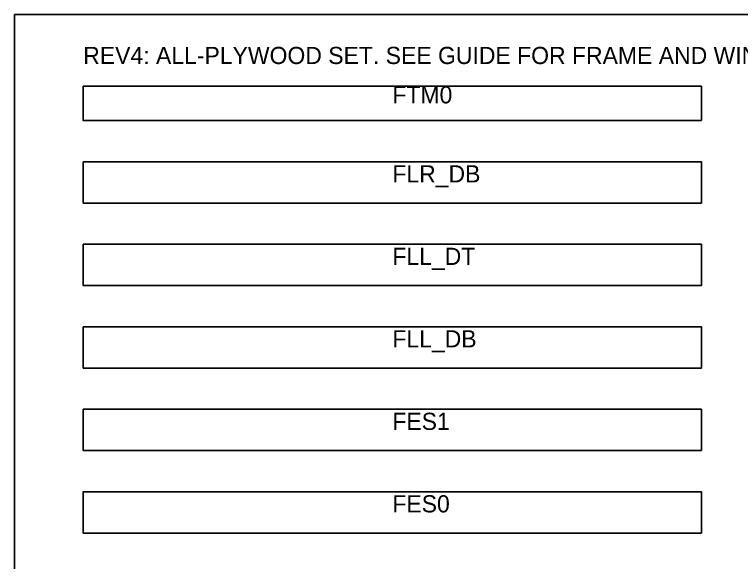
# Model space of a CAD drawing. Header units: millimetres. Extents: x 0 to 610, y 0 to 457.
# Drawn here: x 0 to 105.8, y 377.5 to 457.2 of the extents above; entities that cross this region are included whole.
import ezdxf

# ---------------------------------------------------------------- set-up
doc = ezdxf.new("R2010")
doc.units = ezdxf.units.MM
for name, color, linetype in [('CUT_AIRCRAFT', 7, 'Continuous'), ('LABEL_DO_NOT_CUT', 3, 'Continuous'), ('STOCK_DO_NOT_CUT', 8, 'Continuous')]:
    doc.layers.add(name, color=color, linetype=linetype)

msp = doc.modelspace()

# ---------------------------------------------------------------- linework, layer by layer
at = {"layer": 'CUT_AIRCRAFT'}
for points in [[(100, 441.77609), (10, 441.77609), (10, 446.77609), (100, 446.77609)], [(10, 435.77609), (100, 435.77609), (100, 429.77609), (10, 429.77609)], [(10, 423.77609), (100, 423.77609), (100, 417.77609), (10, 417.77609)], [(10, 411.77609), (100, 411.77609), (100, 405.77609), (10, 405.77609)], [(100, 393.77609), (10, 393.77609), (10, 399.77609), (100, 399.77609)], [(100, 381.77609), (10, 381.77609), (10, 387.77609), (100, 387.77609)]]:
    msp.add_lwpolyline(points, close=True, dxfattribs=at)
at = {"layer": 'STOCK_DO_NOT_CUT'}
msp.add_lwpolyline([(0, 0), (609.6, 0), (609.6, 457.2), (0, 457.2)], close=True, dxfattribs=at)

# ---------------------------------------------------------------- texts
at = {"layer": 'LABEL_DO_NOT_CUT'}
for s, p in [('REV4: ALL-PLYWOOD SET. SEE GUIDE FOR FRAME AND WING JOINT ASSEMBLY.', (10, 450)), ('FTM0', (55, 444.27609)), ('FLR_DB', (55, 432.77609)), ('FLL_DT', (55, 420.77609)), ('FLL_DB', (55, 408.77609)), ('FES1', (55, 396.77609)), ('FES0', (55, 384.77609))]:
    msp.add_text(s, height=2.5, dxfattribs=at).set_placement(p)

doc.saveas('drawing.dxf')
